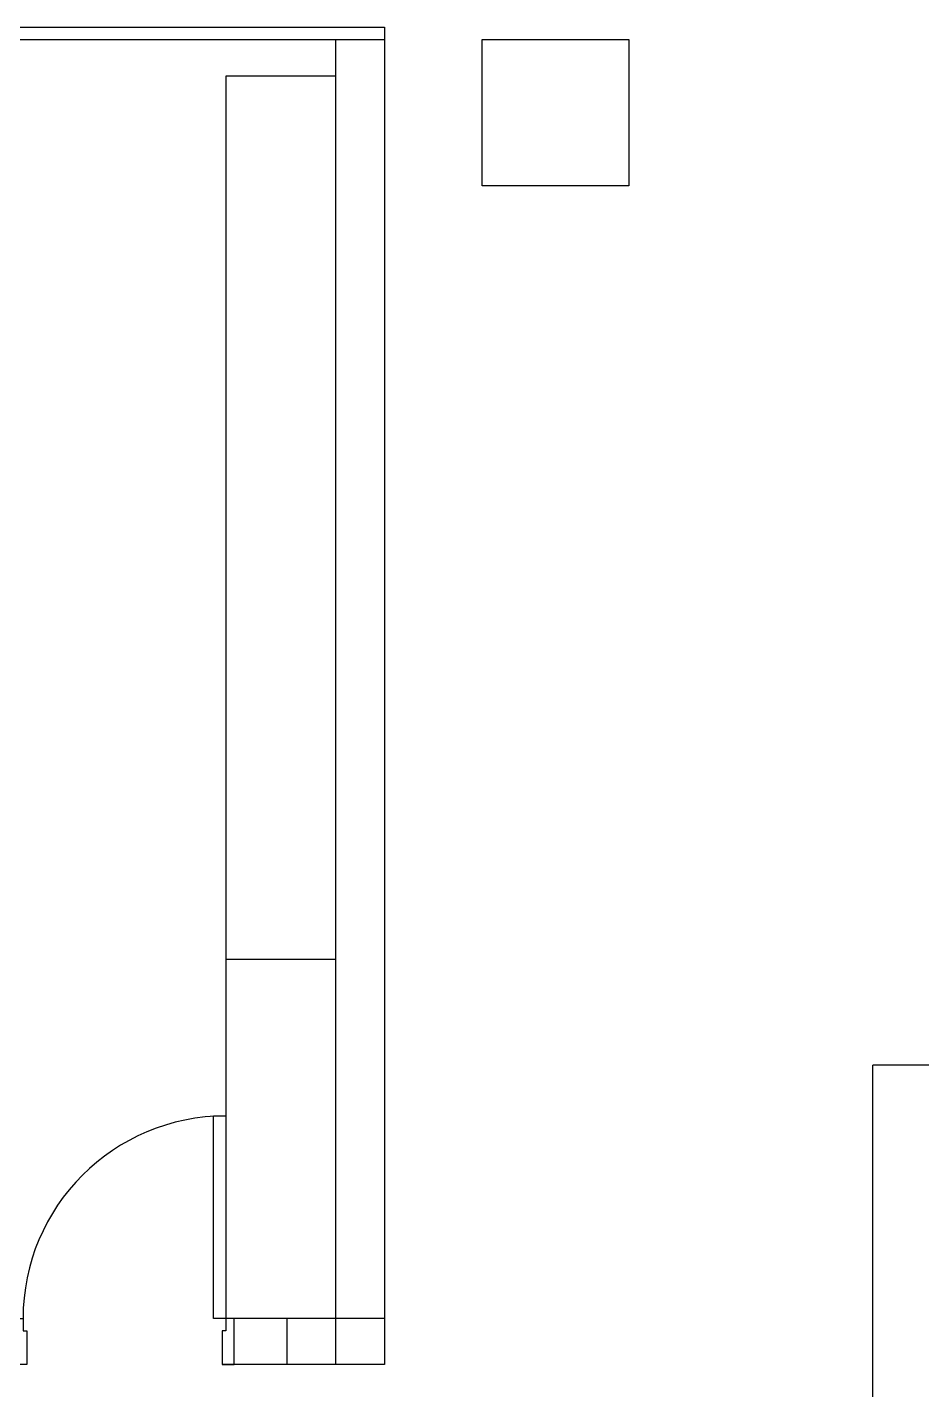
# Model space of a CAD drawing. Header units: inches. Extents: x 13.1 to 42, y 9.4 to 31.7.
# Drawn here: x 20.39 to 24.05, y 18.28 to 23.86 of the extents above; entities that cross this region are included whole.
import ezdxf

# ---------------------------------------------------------------- set-up
doc = ezdxf.new("R2010")
doc.units = ezdxf.units.IN
doc.header["$MEASUREMENT"] = 0
doc.layers.add('COLUMN', color=7, linetype='Continuous', lineweight=25)
doc.layers.add('WALL', color=4, linetype='Continuous', lineweight=30)
for name, color, linetype in [('DW', 5, 'Continuous'), ('furniture', 7, 'Continuous'), ('rasha door', 34, 'Continuous')]:
    doc.layers.add(name, color=color, linetype=linetype)

# ---------------------------------------------------------------- blocks, each defined once
blk = doc.blocks.new('D90-10')
at = {"layer": 'rasha door'}
for points in [[(-100, 0), (-100, -35), (-50, -35), (-50, -50), (87.5, -50), (87.5, 0)], [(-100, -85), (-930, -85), (-930, -35), (-100, -35)], [(-100, -900), (-100, -865), (-50, -865), (-50, -850), (87.5, -850), (87.5, -900)]]:
    blk.add_lwpolyline(points, close=True, dxfattribs=at)
blk.add_arc((-100, -35), 830, 180, 270, dxfattribs=at)

msp = doc.modelspace()

# ---------------------------------------------------------------- linework, layer by layer
at = {"layer": 'COLUMN', "color": 8}
msp.add_lwpolyline([(22.2535, 23.8128), (22.8535, 23.8128), (22.8535, 23.2128), (22.2535, 23.2128)], close=True, dxfattribs=at)
msp.add_lwpolyline([(22.2535, 23.8128), (22.8535, 23.8128), (22.8535, 23.2128), (22.2535, 23.2128)], close=True, dxfattribs=at)
at = {"layer": 'furniture'}
for p, q in [((21.6535, 23.6628), (21.2035, 23.6628)), ((21.2035, 23.6628), (21.2035, 19.366)), ((21.2035, 20.0459), (21.6535, 20.0459))]:
    msp.add_line(p, q, dxfattribs=at)
at = {"layer": 'WALL', "color": 8}
for p, q in [((16.2304, 23.8628), (21.8535, 23.8628)), ((21.8535, 23.8628), (21.8535, 18.3871)), ((15.6535, 23.8128), (21.8535, 23.8128)), ((21.6535, 23.8128), (21.6535, 18.3871)), ((23.8535, 16.5128), (23.8535, 19.6128)), ((28.9535, 19.6128), (23.8535, 19.6128)), ((21.8535, 18.5746), (21.1535, 18.5746)), ((21.6535, 18.5746), (21.1535, 18.5746)), ((21.4535, 18.5746), (21.4535, 18.3871)), ((21.8535, 18.5746), (21.8535, 18.3871)), ((21.8535, 18.3871), (21.1885, 18.3871))]:
    msp.add_line(p, q, dxfattribs=at)

# ---------------------------------------------------------------- block references
at = {"layer": 'DW', "color": 8, "xscale": 0.001, "yscale": 0.001, "zscale": 0.001, "rotation": 270}
msp.add_blockref('D90-10', (21.2385, 18.4746), dxfattribs=at)

doc.saveas('drawing.dxf')
